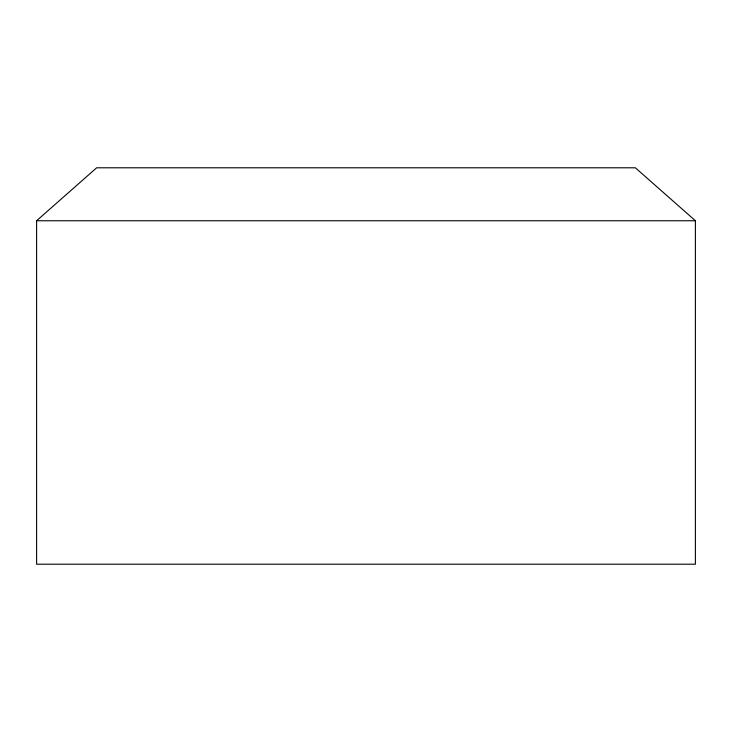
<?xml version="1.0" encoding="UTF-8"?>
<svg xmlns="http://www.w3.org/2000/svg" width="732" height="732" viewBox="0 0 732 732"><rect width="100%" height="100%" fill="white"/><g stroke="black" fill="none" stroke-linecap="round" stroke-linejoin="round"><path stroke-width="1.1" d="M36.6 220.753L96.651 167.793L635.349 167.793L695.4 220.753L695.4 564.207L36.6 564.207L36.6 220.753L695.4 220.753"/></g></svg>
